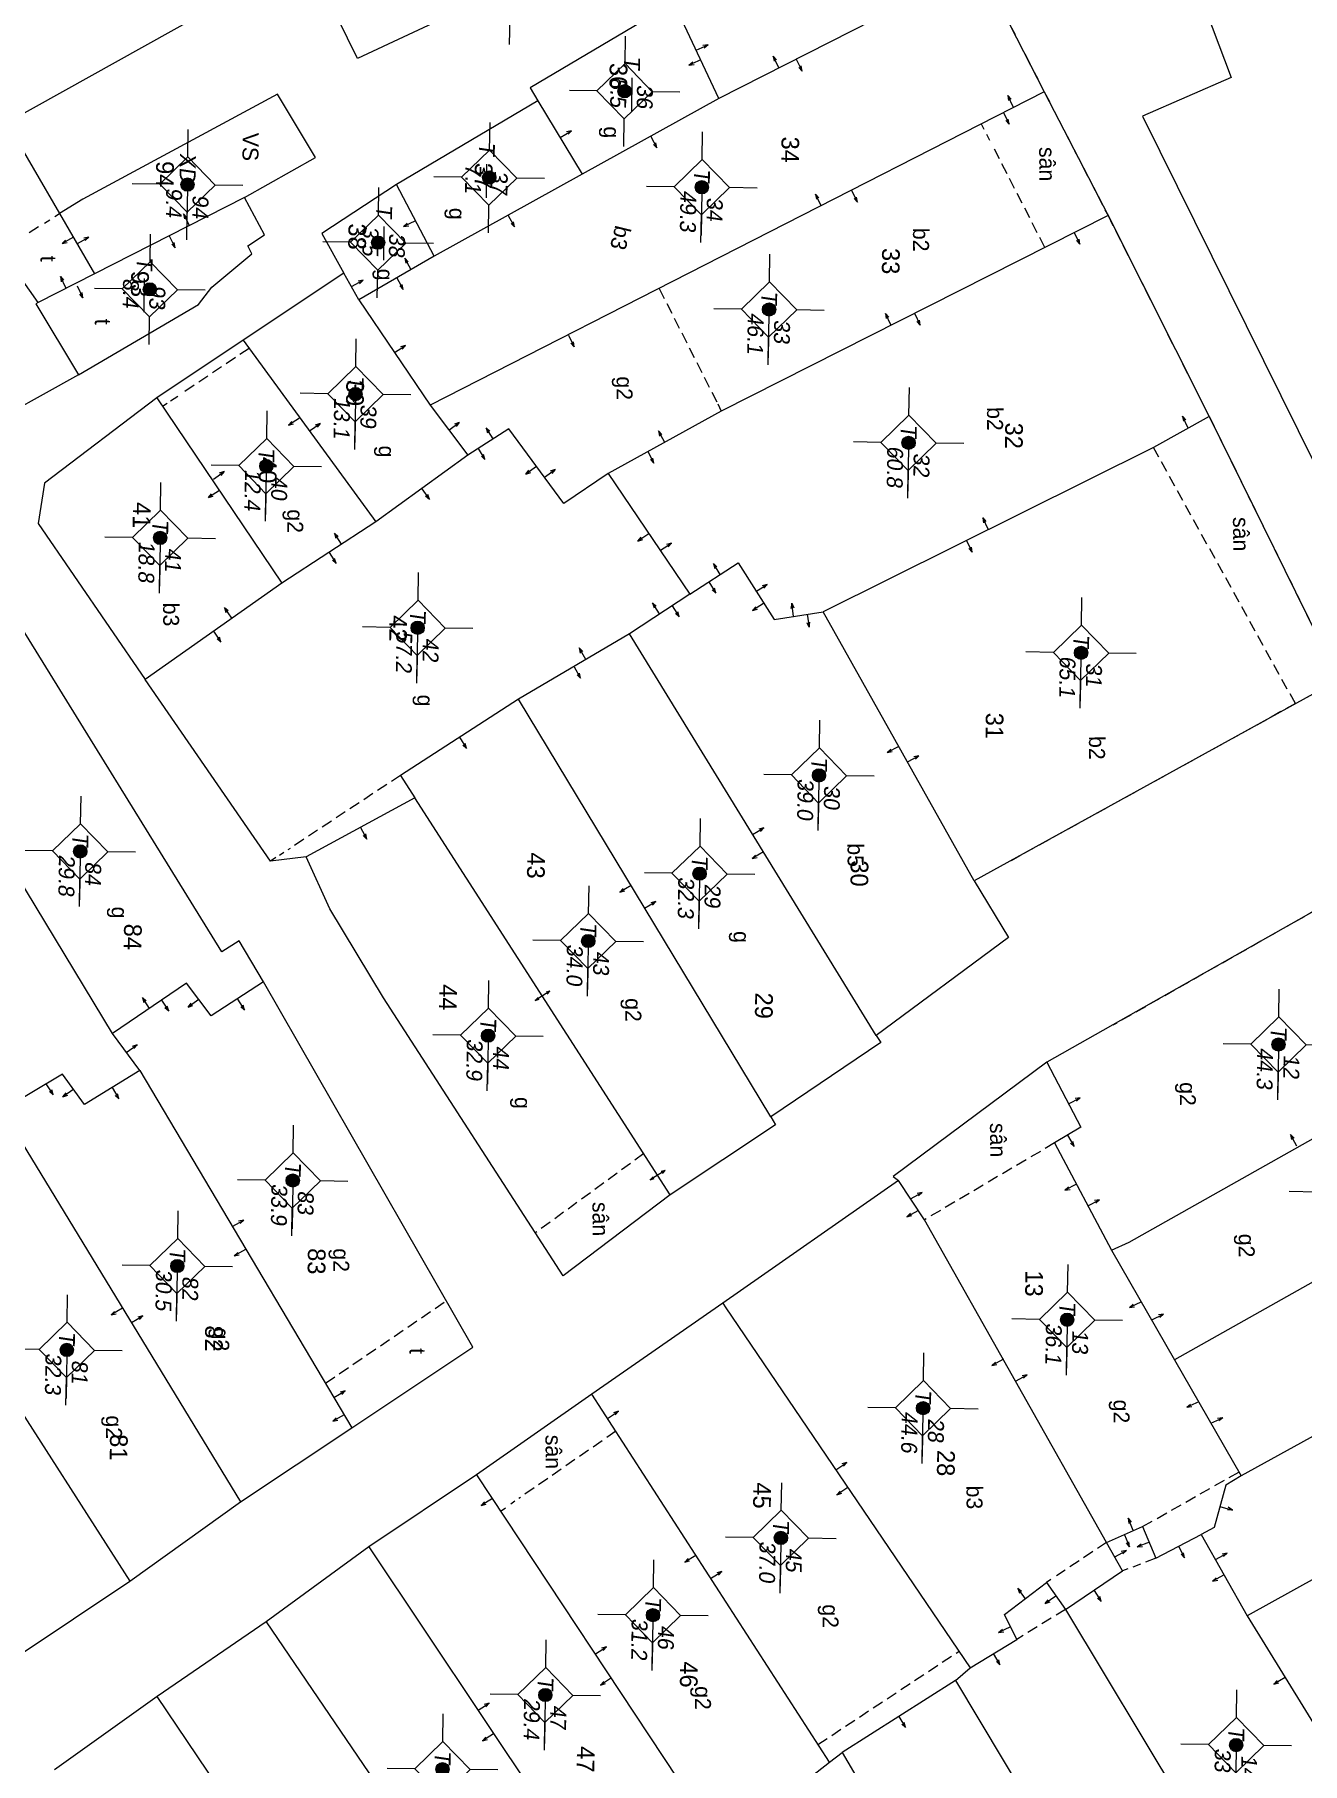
# Model space of a CAD drawing. Extents: x 601689 to 602595, y 1189742 to 1190763.
# Drawn here: x 601943.23 to 601971.92, y 1190635.7 to 1190674.8 of the extents above; entities that cross this region are included whole.
import ezdxf
from ezdxf.enums import TextEntityAlignment as Align

# ---------------------------------------------------------------- set-up
doc = ezdxf.new("R2010")
doc.units = 0
doc.header["$MEASUREMENT"] = 0
doc.linetypes.add('HIDDEN', pattern=[0.375, 0.25, -0.125])
for name, color, linetype in [('10', 250, 'Continuous'), ('11', 7, 'Continuous'), ('13', 7, 'Continuous'), ('14', 7, 'Continuous'), ('15', 7, 'Continuous'), ('16', 7, 'Continuous'), ('22', 7, 'Continuous'), ('53', 7, 'Continuous'), ('57', 7, 'Continuous')]:
    doc.layers.add(name, color=color, linetype=linetype)
doc.layers.get('0').off()
doc.styles.add('TXT', font='vnshx.shx')

# ---------------------------------------------------------------- blocks, each defined once
blk = doc.blocks.new('BDONG')
at = {"color": 7, "linetype": 'Continuous', "lineweight": 0}
for p, q in [((0, 0), (0, -1.508)), ((0, 0), (2.759, 0)), ((0.342, 0), (0.342, -1.508)), ((0.797, 0), (0.797, -1.508)), ((1.274, 0), (1.274, -1.508)), ((1.73, 0), (1.73, -1.508)), ((1.753, 0), (1.753, -1.508)), ((2.072, 0), (2.072, -1.508)), ((2.759, 0), (2.759, -1.508)), ((0, -0.308), (1.73, -0.308)), ((1.753, -0.308), (2.759, -0.308)), ((0, -0.458), (1.73, -0.458)), ((1.753, -0.458), (2.759, -0.458)), ((0, -0.608), (1.73, -0.608)), ((1.753, -0.608), (2.759, -0.608)), ((0, -0.758), (1.73, -0.758)), ((1.753, -0.758), (2.759, -0.758)), ((0, -0.908), (1.73, -0.908)), ((1.753, -0.908), (2.759, -0.908)), ((0, -1.058), (1.73, -1.058)), ((1.753, -1.058), (2.759, -1.058)), ((0, -1.208), (1.73, -1.208)), ((1.753, -1.208), (2.759, -1.208)), ((0, -1.358), (1.73, -1.358)), ((1.753, -1.358), (2.759, -1.358)), ((0, -1.508), (1.73, -1.508)), ((1.753, -1.508), (2.759, -1.508))]:
    blk.add_line(p, q, dxfattribs=at)
at = {"color": 7, "linetype": 'Continuous', "lineweight": 0, "style": 'TXT'}
blk.add_text('B%%182ng c%%184c th%%246a bi%%213n %%174%%233ng ', height=0.049998, rotation=360, dxfattribs=at).set_placement((0.008, 0.046))
for s, height, p in [('(D%%239ng cho ch%%216nh l%%253 bi%%213n %%174%%233ng)', 0.054, (1.743, 0.05)), ('s%%232 TT', 0.05, (0.21, -0.099)), ('s%%232 hi%%214u', 0.049998, (0.639, -0.104)), ('s%%232 hi%%214u th%%246a', 0.049998, (1.135, -0.103)), ('s%%232 hi%%214u th%%246a', 0.049998, (1.612, -0.107)), ('s%%232 TT', 0.05, (1.936, -0.114)), ('s%%232 hi%%214u th%%246a b%%225', 0.049998, (2.559, -0.108)), ('g%%232c c%%241a th%%246a', 0.049998, (1.137, -0.187)), ('Th%%246a b%%225', 0.049998, (1.956, -0.203)), ('(ch%%216 %%174%%184nh s%%232 m%%233t l%%199n)', 0.049998, (2.638, -0.204)), ('Th%%246a th%%170m', 0.049998, (0.227, -0.214)), ('Th%%246a th%%170m', 0.049998, (0.63, -0.213)), ('l%%169n c%%203n', 0.049998, (1.56, -0.224)), ('m%%237i th%%170m', 0.049998, (1.101, -0.282))]:
    blk.add_text(s, height=height, rotation=360, dxfattribs=at).set_placement(p, align=Align.CENTER)
blk = doc.blocks.new('BANG')
at = {"color": 7, "linetype": 'Continuous', "lineweight": 0, "xscale": 9.999585560760034, "yscale": 9.999585560760034, "rotation": 359.9999199552673}
blk.add_blockref('BDONG', (0, 0), dxfattribs=at)
blk = doc.blocks.new('NH3R')
at = {"layer": '16', "color": 7, "linetype": 'Continuous', "lineweight": 0}
for p, q in [((0, 0), (0.297, -0.005)), ((0.297, -0.005), (0.186, 0.031)), ((0.297, -0.005), (0.189, -0.033))]:
    blk.add_line(p, q, dxfattribs=at)
blk = doc.blocks.new('NH3')
at = {"layer": '16', "color": 7, "linetype": 'Continuous', "lineweight": 0}
for p, q in [((-0.199, -0.002), (-0.113, 0.021)), ((0.197, -0.012), (0.107, 0.015)), ((-0.199, -0.002), (0.197, -0.012)), ((-0.199, -0.002), (-0.116, -0.035)), ((0.197, -0.012), (0.104, -0.027))]:
    blk.add_line(p, q, dxfattribs=at)
blk = doc.blocks.new('*M2723272327232723')
at = {"layer": '13', "color": 3, "linetype": 'Continuous', "lineweight": 0}
blk.add_line((602190.646, 1189630.8), (602191.666, 1189630.8), dxfattribs=at)
at = {"layer": '13', "color": 3, "linetype": 'Continuous', "lineweight": 0, "style": 'TXT', "oblique": 7.6055}
for s, p in [('12', (602190.796, 1189631.1)), ('44.3', (602190.646, 1189630.5))]:
    blk.add_text(s, height=0.36, dxfattribs=at).set_placement(p, align=Align.MIDDLE_LEFT)
blk.add_text('T', height=0.36, dxfattribs=at).set_placement((602190.449, 1189630.8), align=Align.MIDDLE_RIGHT)
blk = doc.blocks.new('*M2724272427242724')
at = {"layer": '13', "color": 3, "linetype": 'Continuous', "lineweight": 0}
blk.add_line((602206.503, 1189630.073), (602207.523, 1189630.073), dxfattribs=at)
at = {"layer": '13', "color": 3, "linetype": 'Continuous', "lineweight": 0, "style": 'TXT', "oblique": 7.6055}
for s, p in [('14', (602206.653, 1189630.373)), ('33.1', (602206.503, 1189629.773))]:
    blk.add_text(s, height=0.36, dxfattribs=at).set_placement(p, align=Align.MIDDLE_LEFT)
blk.add_text('T', height=0.36, dxfattribs=at).set_placement((602206.306, 1189630.073), align=Align.MIDDLE_RIGHT)
blk = doc.blocks.new('*M2730273027302730')
at = {"layer": '13', "color": 3, "linetype": 'Continuous', "lineweight": 0}
blk.add_line((602181.851, 1189626.204), (602182.871, 1189626.204), dxfattribs=at)
at = {"layer": '13', "color": 3, "linetype": 'Continuous', "lineweight": 0, "style": 'TXT', "oblique": 7.6055}
for s, p in [('31', (602182.001, 1189626.504)), ('65.1', (602181.851, 1189625.904))]:
    blk.add_text(s, height=0.36, dxfattribs=at).set_placement(p, align=Align.MIDDLE_LEFT)
blk.add_text('T', height=0.36, dxfattribs=at).set_placement((602181.654, 1189626.204), align=Align.MIDDLE_RIGHT)
blk = doc.blocks.new('*M2731273127312731')
at = {"layer": '13', "color": 3, "linetype": 'Continuous', "lineweight": 0}
blk.add_line((602196.94, 1189626.111), (602197.96, 1189626.111), dxfattribs=at)
at = {"layer": '13', "color": 3, "linetype": 'Continuous', "lineweight": 0, "style": 'TXT', "oblique": 7.6055}
for s, p in [('13', (602197.09, 1189626.411)), ('36.1', (602196.94, 1189625.811))]:
    blk.add_text(s, height=0.36, dxfattribs=at).set_placement(p, align=Align.MIDDLE_LEFT)
blk.add_text('T', height=0.36, dxfattribs=at).set_placement((602196.743, 1189626.111), align=Align.MIDDLE_RIGHT)
blk = doc.blocks.new('*M2735273527352735')
at = {"layer": '13', "color": 3, "linetype": 'Continuous', "lineweight": 0}
blk.add_line((602198.988, 1189622.878), (602200.008, 1189622.878), dxfattribs=at)
at = {"layer": '13', "color": 3, "linetype": 'Continuous', "lineweight": 0, "style": 'TXT', "oblique": 7.6055}
blk.add_text('T', height=0.36, dxfattribs=at).set_placement((602198.791, 1189622.878), align=Align.MIDDLE_RIGHT)
for s, p in [('28', (602199.138, 1189623.178)), ('44.6', (602198.988, 1189622.578))]:
    blk.add_text(s, height=0.36, dxfattribs=at).set_placement(p, align=Align.MIDDLE_LEFT)
blk = doc.blocks.new('*M2737273727372737')
at = {"layer": '13', "color": 3, "linetype": 'Continuous', "lineweight": 0}
blk.add_line((602177.158, 1189622.234), (602178.178, 1189622.234), dxfattribs=at)
at = {"layer": '13', "color": 3, "linetype": 'Continuous', "lineweight": 0, "style": 'TXT', "oblique": 7.6055}
for s, p in [('32', (602177.308, 1189622.534)), ('60.8', (602177.158, 1189621.934))]:
    blk.add_text(s, height=0.36, dxfattribs=at).set_placement(p, align=Align.MIDDLE_LEFT)
blk.add_text('T', height=0.36, dxfattribs=at).set_placement((602176.961, 1189622.234), align=Align.MIDDLE_RIGHT)
blk = doc.blocks.new('*M2741274127412741')
at = {"layer": '13', "color": 3, "linetype": 'Continuous', "lineweight": 0}
blk.add_line((602184.709, 1189620.316), (602185.729, 1189620.316), dxfattribs=at)
at = {"layer": '13', "color": 3, "linetype": 'Continuous', "lineweight": 0, "style": 'TXT', "oblique": 7.6055}
for s, p in [('30', (602184.859, 1189620.616)), ('39.0', (602184.709, 1189620.016))]:
    blk.add_text(s, height=0.36, dxfattribs=at).set_placement(p, align=Align.MIDDLE_LEFT)
blk.add_text('T', height=0.36, dxfattribs=at).set_placement((602184.512, 1189620.316), align=Align.MIDDLE_RIGHT)
blk = doc.blocks.new('*M2743274327432743')
at = {"layer": '13', "color": 3, "linetype": 'Continuous', "lineweight": 0}
blk.add_line((602201.968, 1189619.705), (602202.988, 1189619.705), dxfattribs=at)
at = {"layer": '13', "color": 3, "linetype": 'Continuous', "lineweight": 0, "style": 'TXT', "oblique": 7.6055}
for s, p in [('45', (602202.118, 1189620.005)), ('37.0', (602201.968, 1189619.405))]:
    blk.add_text(s, height=0.36, dxfattribs=at).set_placement(p, align=Align.MIDDLE_LEFT)
blk.add_text('T', height=0.36, dxfattribs=at).set_placement((602201.771, 1189619.705), align=Align.MIDDLE_RIGHT)
blk = doc.blocks.new('*M2746274627462746')
at = {"layer": '13', "color": 3, "linetype": 'Continuous', "lineweight": 0}
blk.add_line((602174.19, 1189619.033), (602175.21, 1189619.033), dxfattribs=at)
at = {"layer": '13', "color": 3, "linetype": 'Continuous', "lineweight": 0, "style": 'TXT', "oblique": 7.6055}
blk.add_text('T', height=0.36, dxfattribs=at).set_placement((602173.993, 1189619.033), align=Align.MIDDLE_RIGHT)
for s, p in [('33', (602174.34, 1189619.333)), ('46.1', (602174.19, 1189618.733))]:
    blk.add_text(s, height=0.36, dxfattribs=at).set_placement(p, align=Align.MIDDLE_LEFT)
blk = doc.blocks.new('*M2749274927492749')
at = {"layer": '13', "color": 3, "linetype": 'Continuous', "lineweight": 0}
blk.add_line((602186.971, 1189617.648), (602187.991, 1189617.648), dxfattribs=at)
at = {"layer": '13', "color": 3, "linetype": 'Continuous', "lineweight": 0, "style": 'TXT', "oblique": 7.6055}
for s, p in [('29', (602187.121, 1189617.948)), ('32.3', (602186.971, 1189617.348))]:
    blk.add_text(s, height=0.36, dxfattribs=at).set_placement(p, align=Align.MIDDLE_LEFT)
blk.add_text('T', height=0.36, dxfattribs=at).set_placement((602186.774, 1189617.648), align=Align.MIDDLE_RIGHT)
blk = doc.blocks.new('*M2750275027502750')
at = {"layer": '13', "color": 3, "linetype": 'Continuous', "lineweight": 0}
blk.add_line((602171.445, 1189617.471), (602172.465, 1189617.471), dxfattribs=at)
at = {"layer": '13', "color": 3, "linetype": 'Continuous', "lineweight": 0, "style": 'TXT', "oblique": 7.6055}
blk.add_text('T', height=0.36, dxfattribs=at).set_placement((602171.248, 1189617.471), align=Align.MIDDLE_RIGHT)
for s, p in [('34', (602171.595, 1189617.771)), ('49.3', (602171.445, 1189617.171))]:
    blk.add_text(s, height=0.36, dxfattribs=at).set_placement(p, align=Align.MIDDLE_LEFT)
blk = doc.blocks.new('*M2752275227522752')
at = {"layer": '13', "color": 3, "linetype": 'Continuous', "lineweight": 0}
blk.add_line((602203.757, 1189616.837), (602204.777, 1189616.837), dxfattribs=at)
at = {"layer": '13', "color": 3, "linetype": 'Continuous', "lineweight": 0, "style": 'TXT', "oblique": 7.6055}
for s, p in [('46', (602203.907, 1189617.137)), ('31.2', (602203.757, 1189616.537))]:
    blk.add_text(s, height=0.36, dxfattribs=at).set_placement(p, align=Align.MIDDLE_LEFT)
blk.add_text('T', height=0.36, dxfattribs=at).set_placement((602203.56, 1189616.837), align=Align.MIDDLE_RIGHT)
blk = doc.blocks.new('*M2753275327532753')
at = {"layer": '13', "color": 3, "linetype": 'Continuous', "lineweight": 0}
blk.add_line((602169.301, 1189615.694), (602170.066, 1189615.694), dxfattribs=at)
at = {"layer": '13', "color": 3, "linetype": 'Continuous', "lineweight": 0, "style": 'TXT', "oblique": 7.6055}
for s, p in [('36', (602169.451, 1189615.994)), ('8.5', (602169.301, 1189615.394))]:
    blk.add_text(s, height=0.36, dxfattribs=at).set_placement(p, align=Align.MIDDLE_LEFT)
blk.add_text('T', height=0.36, dxfattribs=at).set_placement((602169.104, 1189615.694), align=Align.MIDDLE_RIGHT)
blk = doc.blocks.new('*M2755275527552755')
at = {"layer": '13', "color": 3, "linetype": 'Continuous', "lineweight": 0}
blk.add_line((602188.531, 1189615.15), (602189.551, 1189615.15), dxfattribs=at)
at = {"layer": '13', "color": 3, "linetype": 'Continuous', "lineweight": 0, "style": 'TXT', "oblique": 7.6055}
for s, p in [('43', (602188.681, 1189615.45)), ('34.0', (602188.531, 1189614.85))]:
    blk.add_text(s, height=0.36, dxfattribs=at).set_placement(p, align=Align.MIDDLE_LEFT)
blk.add_text('T', height=0.36, dxfattribs=at).set_placement((602188.334, 1189615.15), align=Align.MIDDLE_RIGHT)
blk = doc.blocks.new('*M2758275827582758')
at = {"layer": '13', "color": 3, "linetype": 'Continuous', "lineweight": 0}
blk.add_line((602205.598, 1189614.428), (602206.618, 1189614.428), dxfattribs=at)
at = {"layer": '13', "color": 3, "linetype": 'Continuous', "lineweight": 0, "style": 'TXT', "oblique": 7.6055}
for s, p in [('47', (602205.748, 1189614.728)), ('29.4', (602205.598, 1189614.128))]:
    blk.add_text(s, height=0.36, dxfattribs=at).set_placement(p, align=Align.MIDDLE_LEFT)
blk.add_text('T', height=0.36, dxfattribs=at).set_placement((602205.401, 1189614.428), align=Align.MIDDLE_RIGHT)
blk = doc.blocks.new('*M2764276427642764')
at = {"layer": '13', "color": 3, "linetype": 'Continuous', "lineweight": 0}
blk.add_line((602190.705, 1189612.916), (602191.725, 1189612.916), dxfattribs=at)
at = {"layer": '13', "color": 3, "linetype": 'Continuous', "lineweight": 0, "style": 'TXT', "oblique": 7.6055}
for s, p in [('44', (602190.855, 1189613.216)), ('32.9', (602190.705, 1189612.616))]:
    blk.add_text(s, height=0.36, dxfattribs=at).set_placement(p, align=Align.MIDDLE_LEFT)
blk.add_text('T', height=0.36, dxfattribs=at).set_placement((602190.508, 1189612.916), align=Align.MIDDLE_RIGHT)
blk = doc.blocks.new('*M2765276527652765')
at = {"layer": '13', "color": 3, "linetype": 'Continuous', "lineweight": 0}
blk.add_line((602171.298, 1189612.66), (602172.063, 1189612.66), dxfattribs=at)
at = {"layer": '13', "color": 3, "linetype": 'Continuous', "lineweight": 0, "style": 'TXT', "oblique": 7.6055}
for s, p in [('37', (602171.448, 1189612.96)), ('7.1', (602171.298, 1189612.36))]:
    blk.add_text(s, height=0.36, dxfattribs=at).set_placement(p, align=Align.MIDDLE_LEFT)
blk.add_text('T', height=0.36, dxfattribs=at).set_placement((602171.101, 1189612.66), align=Align.MIDDLE_RIGHT)
blk = doc.blocks.new('*M2768276827682768')
at = {"layer": '13', "color": 3, "linetype": 'Continuous', "lineweight": 0}
blk.add_line((602207.31, 1189612.125), (602208.33, 1189612.125), dxfattribs=at)
at = {"layer": '13', "color": 3, "linetype": 'Continuous', "lineweight": 0, "style": 'TXT', "oblique": 7.6055}
for s, p in [('50', (602207.46, 1189612.425)), ('28.6', (602207.31, 1189611.825))]:
    blk.add_text(s, height=0.36, dxfattribs=at).set_placement(p, align=Align.MIDDLE_LEFT)
blk.add_text('T', height=0.36, dxfattribs=at).set_placement((602207.113, 1189612.125), align=Align.MIDDLE_RIGHT)
blk = doc.blocks.new('*M2770277027702770')
at = {"layer": '13', "color": 3, "linetype": 'Continuous', "lineweight": 0}
blk.add_line((602181.503, 1189611.189), (602182.523, 1189611.189), dxfattribs=at)
at = {"layer": '13', "color": 3, "linetype": 'Continuous', "lineweight": 0, "style": 'TXT', "oblique": 7.6055}
blk.add_text('T', height=0.36, dxfattribs=at).set_placement((602181.306, 1189611.189), align=Align.MIDDLE_RIGHT)
for s, p in [('42', (602181.653, 1189611.489)), ('57.2', (602181.503, 1189610.889))]:
    blk.add_text(s, height=0.36, dxfattribs=at).set_placement(p, align=Align.MIDDLE_LEFT)
blk = doc.blocks.new('*M2774277427742774')
at = {"layer": '13', "color": 3, "linetype": 'Continuous', "lineweight": 0}
blk.add_line((602172.806, 1189610.167), (602173.571, 1189610.167), dxfattribs=at)
at = {"layer": '13', "color": 3, "linetype": 'Continuous', "lineweight": 0, "style": 'TXT', "oblique": 7.6055}
for s, p in [('38', (602172.956, 1189610.467)), ('3.5', (602172.806, 1189609.867))]:
    blk.add_text(s, height=0.36, dxfattribs=at).set_placement(p, align=Align.MIDDLE_LEFT)
blk.add_text('T', height=0.36, dxfattribs=at).set_placement((602172.609, 1189610.167), align=Align.MIDDLE_RIGHT)
blk = doc.blocks.new('*M2777277727772777')
at = {"layer": '13', "color": 3, "linetype": 'Continuous', "lineweight": 0}
blk.add_line((602176.238, 1189609.705), (602177.258, 1189609.705), dxfattribs=at)
at = {"layer": '13', "color": 3, "linetype": 'Continuous', "lineweight": 0, "style": 'TXT', "oblique": 7.6055}
for s, p in [('39', (602176.388, 1189610.005)), ('13.1', (602176.238, 1189609.405))]:
    blk.add_text(s, height=0.36, dxfattribs=at).set_placement(p, align=Align.MIDDLE_LEFT)
blk.add_text('T', height=0.36, dxfattribs=at).set_placement((602176.041, 1189609.705), align=Align.MIDDLE_RIGHT)
blk = doc.blocks.new('*M2780278027802780')
at = {"layer": '13', "color": 3, "linetype": 'Continuous', "lineweight": 0}
blk.add_line((602194.045, 1189608.544), (602195.065, 1189608.544), dxfattribs=at)
at = {"layer": '13', "color": 3, "linetype": 'Continuous', "lineweight": 0, "style": 'TXT', "oblique": 7.6055}
for s, p in [('83', (602194.195, 1189608.844)), ('33.9', (602194.045, 1189608.244))]:
    blk.add_text(s, height=0.36, dxfattribs=at).set_placement(p, align=Align.MIDDLE_LEFT)
blk.add_text('T', height=0.36, dxfattribs=at).set_placement((602193.848, 1189608.544), align=Align.MIDDLE_RIGHT)
blk = doc.blocks.new('*M2783278327832783')
at = {"layer": '13', "color": 3, "linetype": 'Continuous', "lineweight": 0}
blk.add_line((602177.895, 1189607.711), (602178.915, 1189607.711), dxfattribs=at)
at = {"layer": '13', "color": 3, "linetype": 'Continuous', "lineweight": 0, "style": 'TXT', "oblique": 7.6055}
for s, p in [('40', (602178.045, 1189608.011)), ('12.4', (602177.895, 1189607.411))]:
    blk.add_text(s, height=0.36, dxfattribs=at).set_placement(p, align=Align.MIDDLE_LEFT)
blk.add_text('T', height=0.36, dxfattribs=at).set_placement((602177.698, 1189607.711), align=Align.MIDDLE_RIGHT)
blk = doc.blocks.new('*M2787278727872787')
at = {"layer": '13', "color": 3, "linetype": 'Continuous', "lineweight": 0}
blk.add_line((602196.017, 1189605.961), (602197.037, 1189605.961), dxfattribs=at)
at = {"layer": '13', "color": 3, "linetype": 'Continuous', "lineweight": 0, "style": 'TXT', "oblique": 7.6055}
for s, p in [('82', (602196.167, 1189606.261)), ('30.5', (602196.017, 1189605.661))]:
    blk.add_text(s, height=0.36, dxfattribs=at).set_placement(p, align=Align.MIDDLE_LEFT)
blk.add_text('T', height=0.36, dxfattribs=at).set_placement((602195.82, 1189605.961), align=Align.MIDDLE_RIGHT)
blk = doc.blocks.new('*M2788278827882788')
at = {"layer": '13', "color": 3, "linetype": 'Continuous', "lineweight": 0}
blk.add_line((602171.555, 1189605.836), (602172.32, 1189605.836), dxfattribs=at)
at = {"layer": '13', "color": 3, "linetype": 'Continuous', "lineweight": 0, "style": 'TXT', "oblique": 7.6055}
for s, p in [('94', (602171.705, 1189606.136)), ('9.4', (602171.555, 1189605.536))]:
    blk.add_text(s, height=0.36, dxfattribs=at).set_placement(p, align=Align.MIDDLE_LEFT)
blk.add_text('XD', height=0.36, dxfattribs=at).set_placement((602171.436, 1189605.836), align=Align.MIDDLE_RIGHT)
blk = doc.blocks.new('*M2789278927892789')
at = {"layer": '13', "color": 3, "linetype": 'Continuous', "lineweight": 0}
blk.add_line((602179.554, 1189605.333), (602180.574, 1189605.333), dxfattribs=at)
at = {"layer": '13', "color": 3, "linetype": 'Continuous', "lineweight": 0, "style": 'TXT', "oblique": 7.6055}
blk.add_text('T', height=0.36, dxfattribs=at).set_placement((602179.357, 1189605.333), align=Align.MIDDLE_RIGHT)
for s, p in [('41', (602179.704, 1189605.633)), ('18.8', (602179.554, 1189605.033))]:
    blk.add_text(s, height=0.36, dxfattribs=at).set_placement(p, align=Align.MIDDLE_LEFT)
blk = doc.blocks.new('*M2793279327932793')
at = {"layer": '13', "color": 3, "linetype": 'Continuous', "lineweight": 0}
blk.add_line((602173.936, 1189605.018), (602174.701, 1189605.018), dxfattribs=at)
at = {"layer": '13', "color": 3, "linetype": 'Continuous', "lineweight": 0, "style": 'TXT', "oblique": 7.6055}
for s, p in [('93', (602174.086, 1189605.318)), ('8.4', (602173.936, 1189604.718))]:
    blk.add_text(s, height=0.36, dxfattribs=at).set_placement(p, align=Align.MIDDLE_LEFT)
blk.add_text('T', height=0.36, dxfattribs=at).set_placement((602173.739, 1189605.018), align=Align.MIDDLE_RIGHT)
blk = doc.blocks.new('*M2796279627962796')
at = {"layer": '13', "color": 3, "linetype": 'Continuous', "lineweight": 0}
blk.add_line((602186.671, 1189603.628), (602187.691, 1189603.628), dxfattribs=at)
at = {"layer": '13', "color": 3, "linetype": 'Continuous', "lineweight": 0, "style": 'TXT', "oblique": 7.6055}
for s, p in [('84', (602186.821, 1189603.928)), ('29.8', (602186.671, 1189603.328))]:
    blk.add_text(s, height=0.36, dxfattribs=at).set_placement(p, align=Align.MIDDLE_LEFT)
blk.add_text('T', height=0.36, dxfattribs=at).set_placement((602186.474, 1189603.628), align=Align.MIDDLE_RIGHT)
blk = doc.blocks.new('*M2798279827982798')
at = {"layer": '13', "color": 3, "linetype": 'Continuous', "lineweight": 0}
blk.add_line((602197.951, 1189603.488), (602198.971, 1189603.488), dxfattribs=at)
at = {"layer": '13', "color": 3, "linetype": 'Continuous', "lineweight": 0, "style": 'TXT', "oblique": 7.6055}
for s, p in [('81', (602198.101, 1189603.788)), ('32.3', (602197.951, 1189603.188))]:
    blk.add_text(s, height=0.36, dxfattribs=at).set_placement(p, align=Align.MIDDLE_LEFT)
blk.add_text('T', height=0.36, dxfattribs=at).set_placement((602197.754, 1189603.488), align=Align.MIDDLE_RIGHT)
blk = doc.blocks.new('CENTRD')
at = {"layer": '11', "linetype": 'Continuous', "lineweight": 0}
h = blk.add_hatch(color=2, dxfattribs=at)
edge = h.paths.add_edge_path()
edge.add_arc((0, 0), 0.15, 0, 360)
at = {"layer": '11', "color": 2, "linetype": 'Continuous', "lineweight": 0}
for p, q in [((0, 1.25), (0, 0.625)), ((0, 0.625), (-0.625, 0)), ((0.625, 0), (0, 0.625)), ((-0.625, 0), (-1.25, 0)), ((-0.625, 0), (0, -0.625)), ((0, -0.625), (0.625, 0)), ((1.25, 0), (0.625, 0)), ((0, -0.625), (0, -1.25))]:
    blk.add_line(p, q, dxfattribs=at)
blk.add_circle((0, 0), 0.15, dxfattribs=at)

msp = doc.modelspace()

# ---------------------------------------------------------------- linework, layer by layer
at = {"layer": '10', "color": 7, "linetype": 'Continuous', "lineweight": 0}
for p, q in [((601964.617, 1190676.357), (601958.715, 1190673.357)), ((601964.617, 1190676.357), (601966.078, 1190673.506)), ((601958.715, 1190673.357), (601957.695, 1190675.521)), ((601946.98, 1190675.237), (601942.607, 1190672.808)), ((601966.078, 1190673.506), (601952.179, 1190666.416)), ((601966.078, 1190673.506), (601967.519, 1190670.706)), ((601954.615, 1190673.303), (601951.418, 1190671.407)), ((601954.615, 1190673.303), (601955.622, 1190671.64)), ((601958.715, 1190673.357), (601955.622, 1190671.64)), ((601942.607, 1190672.808), (601943.798, 1190670.751)), ((601955.622, 1190671.64), (601952.276, 1190669.785)), ((601947.984, 1190671.114), (601944.59, 1190669.391)), ((601952.276, 1190669.785), (601951.418, 1190671.407)), ((601943.798, 1190670.751), (601944.59, 1190669.391)), ((601967.519, 1190670.706), (601969.807, 1190666.164)), ((601952.276, 1190669.785), (601950.572, 1190668.799)), ((601944.59, 1190669.391), (601943.311, 1190668.738)), ((601950.23, 1190669.403), (601947.949, 1190667.885)), ((601950.572, 1190668.799), (601950.23, 1190669.403)), ((601950.572, 1190668.799), (601952.179, 1190666.416)), ((601947.949, 1190667.885), (601946.001, 1190666.581)), ((601947.949, 1190667.885), (601950.953, 1190663.783)), ((601946.001, 1190666.581), (601948.825, 1190662.392)), ((601952.179, 1190666.416), (601953.034, 1190665.285)), ((601953.034, 1190665.285), (601950.953, 1190663.783)), ((601956.208, 1190664.87), (601958.061, 1190662.145)), ((601950.953, 1190663.783), (601948.825, 1190662.392)), ((601948.825, 1190662.392), (601945.735, 1190660.214)), ((601958.061, 1190662.145), (601956.689, 1190661.244)), ((601964.492, 1190655.657), (601961.076, 1190661.744)), ((601956.689, 1190661.244), (601954.178, 1190659.768)), ((601962.274, 1190652.157), (601956.689, 1190661.244)), ((601944.994, 1190652.204), (601940.134, 1190660.241)), ((601959.889, 1190650.319), (601954.178, 1190659.768)), ((601951.837, 1190657.54), (601949.38, 1190656.204)), ((601957.615, 1190648.56), (601951.837, 1190657.54)), ((601945.613, 1190651.366), (601944.994, 1190652.204)), ((601945.613, 1190651.366), (601950.412, 1190643.289)), ((601978.145, 1190649.959), (601969.025, 1190644.824)), ((601942.95, 1190649.722), (601947.89, 1190641.614)), ((601962.78, 1190648.88), (601958.801, 1190646.105)), ((601940.029, 1190648.172), (601945.384, 1190639.818)), ((601967.598, 1190647.304), (601969.025, 1190644.824)), ((601979.698, 1190647.247), (601970.529, 1190642.203)), ((601958.801, 1190646.105), (601955.843, 1190644.045)), ((601969.025, 1190644.824), (601970.529, 1190642.203)), ((601981.095, 1190644.819), (601970.665, 1190639.031)), ((601955.843, 1190644.045), (601953.228, 1190642.22)), ((601961.22, 1190635.721), (601955.843, 1190644.045)), ((601947.89, 1190641.614), (601950.412, 1190643.289)), ((601953.228, 1190642.22), (601950.795, 1190640.593)), ((601953.228, 1190642.22), (601958.783, 1190633.844)), ((601945.384, 1190639.818), (601947.89, 1190641.614)), ((601950.795, 1190640.593), (601948.472, 1190638.896)), ((601950.795, 1190640.593), (601956.45, 1190632.135)), ((601969.63, 1190640.876), (601970.665, 1190639.031)), ((601942.841, 1190638.113), (601945.384, 1190639.818)), ((601966.556, 1190639.177), (601971.436, 1190631.07)), ((601970.665, 1190639.031), (601972.386, 1190636.247)), ((601948.472, 1190638.896), (601946.009, 1190637.21)), ((601964.065, 1190637.571), (601964.399, 1190637.857)), ((601964.065, 1190637.571), (601961.502, 1190635.946)), ((601964.065, 1190637.571), (601968.758, 1190629.766)), ((601946.009, 1190637.21), (601943.686, 1190635.551)), ((601951.33, 1190629.295), (601946.009, 1190637.21)), ((601961.22, 1190635.721), (601961.502, 1190635.946)), ((601961.502, 1190635.946), (601966.105, 1190628.113)), ((601959.541, 1190634.414), (601961.22, 1190635.721))]:
    msp.add_line(p, q, dxfattribs=at)
for points in [[(601943.311, 1190668.738), (601942.477, 1190669.929), (601939.746, 1190668.387), (601938.203, 1190670.368), (601933.246, 1190679.336)], [(601952.721, 1190675.279), (601950.537, 1190674.259), (601949.408, 1190676.564), (601946.98, 1190675.237)], [(601957.695, 1190675.521), (601954.448, 1190673.596), (601954.615, 1190673.303)], [(601947.984, 1190671.114), (601949.586, 1190672.022), (601948.726, 1190673.454), (601944.323, 1190671.075), (601943.798, 1190670.751)], [(601944.229, 1190667.106), (601946.941, 1190668.698), (601947.246, 1190669.084), (601948.147, 1190669.842), (601948.059, 1190670.023), (601948.432, 1190670.268), (601947.984, 1190671.114)], [(601951.418, 1190671.407), (601949.732, 1190670.3), (601950.23, 1190669.403)], [(601967.519, 1190670.706), (601958.768, 1190666.285), (601956.208, 1190664.87)], [(601943.311, 1190668.738), (601943.261, 1190668.709), (601944.229, 1190667.106)], [(601944.229, 1190667.106), (601941.89, 1190665.807), (601942.214, 1190665.263), (601941.618, 1190664.861)], [(601946.001, 1190666.581), (601943.455, 1190664.656), (601943.313, 1190663.738), (601945.735, 1190660.214)], [(601969.807, 1190666.164), (601968.547, 1190665.461), (601961.076, 1190661.744)], [(601969.807, 1190666.164), (601972.745, 1190660.204), (601964.492, 1190655.657)], [(601956.208, 1190664.87), (601955.209, 1190664.195), (601953.963, 1190665.882), (601953.034, 1190665.285)], [(601958.061, 1190662.145), (601959.151, 1190662.85), (601959.964, 1190661.57), (601961.076, 1190661.744)], [(601948.411, 1190653.377), (601947.863, 1190654.304), (601947.469, 1190654.05), (601942.636, 1190661.877), (601940.134, 1190660.241)], [(601949.38, 1190656.204), (601948.568, 1190656.105), (601945.735, 1190660.214)], [(601954.178, 1190659.768), (601951.515, 1190658.045), (601951.837, 1190657.54)], [(601957.615, 1190648.56), (601955.19, 1190646.724), (601951.126, 1190653.01), (601949.914, 1190655.027), (601949.38, 1190656.204)], [(601976.618, 1190652.341), (601974.239, 1190656.143), (601966.136, 1190651.554)], [(601964.492, 1190655.657), (601965.265, 1190654.376), (601962.274, 1190652.157)], [(601948.411, 1190653.377), (601947.23, 1190652.603), (601946.67, 1190653.341), (601944.994, 1190652.204)], [(601950.412, 1190643.289), (601953.147, 1190645.112), (601948.411, 1190653.377)], [(601967.598, 1190647.304), (601968.001, 1190647.488), (601976.618, 1190652.341)], [(601962.274, 1190652.157), (601962.382, 1190652.005), (601959.889, 1190650.319)], [(601966.136, 1190651.554), (601962.661, 1190648.971), (601962.78, 1190648.88)], [(601966.136, 1190651.554), (601966.907, 1190650.084), (601966.312, 1190649.731), (601967.598, 1190647.304)], [(601945.613, 1190651.366), (601944.362, 1190650.603), (601943.862, 1190651.289), (601942.511, 1190650.478)], [(601959.889, 1190650.319), (601959.997, 1190650.138), (601957.615, 1190648.56)], [(601967.487, 1190640.695), (601963.368, 1190647.992), (601962.78, 1190648.88)], [(601958.801, 1190646.105), (601958.87, 1190646.004), (601964.399, 1190637.857)], [(601970.529, 1190642.203), (601970.186, 1190641.988), (601969.923, 1190641.032), (601969.63, 1190640.876)], [(601967.487, 1190640.695), (601968.303, 1190641.053), (601968.602, 1190640.34), (601969.63, 1190640.876)], [(601966.556, 1190639.177), (601967.849, 1190640.05), (601967.487, 1190640.695)], [(601964.399, 1190637.857), (601965.457, 1190638.502), (601965.176, 1190639.066), (601966.125, 1190639.784), (601966.556, 1190639.177)], [(601948.472, 1190638.896), (601953.903, 1190630.91), (601954.176, 1190631.117), (601954.47, 1190630.713)]]:
    msp.add_lwpolyline(points, dxfattribs=at)
at = {"layer": '14', "color": 6, "linetype": 'HIDDEN', "lineweight": 0}
for p, q in [((601964.715, 1190672.655), (601964.657, 1190672.776)), ((601964.843, 1190672.403), (601964.775, 1190672.544)), ((601966.09, 1190669.985), (601964.911, 1190672.282)), ((601943.687, 1190670.683), (601943.798, 1190670.751)), ((601942.477, 1190669.929), (601943.324, 1190670.458)), ((601943.455, 1190670.536), (601943.576, 1190670.614)), ((601957.366, 1190669.055), (601958.69, 1190666.447)), ((601948.087, 1190667.703), (601946.552, 1190666.674)), ((601946.23, 1190666.457), (601946.129, 1190666.389)), ((601946.472, 1190666.615), (601946.31, 1190666.506)), ((601958.69, 1190666.447), (601958.768, 1190666.285)), ((601971.758, 1190659.667), (601968.547, 1190665.461)), ((601951.515, 1190658.045), (601948.962, 1190656.36)), ((601948.871, 1190656.301), (601948.77, 1190656.233)), ((601948.689, 1190656.184), (601948.568, 1190656.105)), ((601966.312, 1190649.731), (601963.368, 1190647.992)), ((601957.018, 1190649.489), (601954.573, 1190647.702)), ((601949.816, 1190644.297), (601952.552, 1190646.161)), ((601956.382, 1190643.208), (601954.19, 1190641.687)), ((601968.303, 1190641.053), (601970.49, 1190642.294)), ((601953.887, 1190641.472), (601953.786, 1190641.403)), ((601954.1, 1190641.629), (601954.009, 1190641.56)), ((601967.487, 1190640.695), (601966.357, 1190639.94)), ((601968.602, 1190640.34), (601968.08, 1190640.136)), ((601966.226, 1190639.852), (601966.125, 1190639.784)), ((601967.97, 1190640.098), (601967.849, 1190640.05)), ((601966.556, 1190639.177), (601965.457, 1190638.502)), ((601960.954, 1190636.124), (601964.143, 1190638.23))]:
    msp.add_line(p, q, dxfattribs=at)
at = {"layer": '22', "color": 7, "linetype": 'HIDDEN', "lineweight": 0}
for p, q in [((601969.807, 1190666.164), (601972.745, 1190660.204)), ((601972.745, 1190660.204), (601971.758, 1190659.667)), ((601971.758, 1190659.667), (601965.329, 1190656.115)), ((601974.239, 1190656.143), (601967.628, 1190652.393))]:
    msp.add_line(p, q, dxfattribs=at)
msp.add_lwpolyline([(601957.838, 1190675.789), (601963.371, 1190678.823), (601964.617, 1190676.357), (601966.078, 1190673.506), (601967.519, 1190670.706), (601969.807, 1190666.164)], dxfattribs=at)
at = {"layer": '57', "color": 172, "linetype": 'Continuous', "lineweight": 0}
msp.add_lwpolyline([(601962.263, 1190692.889), (601966.461, 1190684.022), (601970.302, 1190673.828), (601968.3, 1190672.956), (601975.345, 1190658.738), (601978.292, 1190653.408)], dxfattribs=at)
msp.add_lwpolyline([(601962.263, 1190692.889), (601966.461, 1190684.022), (601970.302, 1190673.828), (601968.3, 1190672.956), (601975.345, 1190658.738), (601978.292, 1190653.408)], dxfattribs=at)

# ---------------------------------------------------------------- block references
at = {"color": 7, "linetype": 'Continuous', "lineweight": 0, "rotation": 269.2144660607985}
for p in [(601953.484, 1190647.757), (601969.522, 1190646.877)]:
    msp.add_blockref('BANG', p, dxfattribs=at)
at = {"layer": '11', "color": 2, "linetype": 'Continuous', "lineweight": 0, "rotation": 269.1680420500809}
for p in [(601953.998, 1190675.826), (601956.582, 1190673.518), (601946.692, 1190671.407), (601953.519, 1190671.565), (601958.328, 1190671.348), (601951.005, 1190670.094), (601945.84, 1190669.038), (601959.85, 1190668.581), (601950.493, 1190666.669), (601963.007, 1190665.567), (601948.475, 1190665.041), (601946.073, 1190663.416), (601951.9, 1190661.383), (601966.909, 1190660.817), (601960.98, 1190658.044), (601944.265, 1190656.325), (601958.279, 1190655.821), (601955.759, 1190654.298), (601953.493, 1190652.156), (601971.376, 1190651.956), (601949.073, 1190648.88), (601972.871, 1190648.611), (601946.462, 1190646.946), (601966.596, 1190645.731), (601943.961, 1190645.048), (601963.334, 1190643.73), (601960.118, 1190640.796), (601957.224, 1190639.049), (601954.789, 1190637.243), (601970.419, 1190636.111), (601952.461, 1190635.565)]:
    msp.add_blockref('CENTRD', p, dxfattribs=at)
at = {"layer": '13', "color": 3, "linetype": 'Continuous', "lineweight": 0, "rotation": 269.1680420500809}
for name, p in [('*M2753275327532753', (-578790.105, 1810052.739)), ('*M2765276527652765', (-578790.327, 1810052.742)), ('*M2788278827882788', (-578790.27, 1810052.359)), ('*M2750275027502750', (-578790.27, 1810052.359)), ('*M2774277427742774', (-578790.136, 1810052.803)), ('*M2793279327932793', (-578790.393, 1810052.68)), ('*M2746274627462746', (-578790.27, 1810052.359)), ('*M2777277727772777', (-578790.27, 1810052.359)), ('*M2737273727372737', (-578790.27, 1810052.359)), ('*M2783278327832783', (-578790.27, 1810052.359)), ('*M2789278927892789', (-578790.27, 1810052.359)), ('*M2770277027702770', (-578790.27, 1810052.359)), ('*M2730273027302730', (-578790.27, 1810052.359)), ('*M2741274127412741', (-578790.27, 1810052.359)), ('*M2796279627962796', (-578790.27, 1810052.359)), ('*M2749274927492749', (-578790.27, 1810052.359)), ('*M2755275527552755', (-578790.27, 1810052.359)), ('*M2764276427642764', (-578790.27, 1810052.359)), ('*M2723272327232723', (-578790.27, 1810052.359)), ('*M2780278027802780', (-578790.27, 1810052.359)), ('*M2787278727872787', (-578790.27, 1810052.359)), ('*M2731273127312731', (-578790.27, 1810052.359)), ('*M2798279827982798', (-578790.27, 1810052.359)), ('*M2735273527352735', (-578790.27, 1810052.359)), ('*M2743274327432743', (-578790.27, 1810052.359)), ('*M2752275227522752', (-578790.27, 1810052.359)), ('*M2758275827582758', (-578790.27, 1810052.359)), ('*M2724272427242724', (-578790.27, 1810052.359)), ('*M2768276827682768', (-578790.27, 1810052.359))]:
    msp.add_blockref(name, p, dxfattribs=at)
at = {"layer": '16', "color": 7, "linetype": 'Continuous', "lineweight": 0}
for name, p, rotation in [('NH3R', (601958.2, 1190674.445), 25.24841495439146), ('NH3R', (601958.307, 1190674.233), 205.2484149543914), ('NH3R', (601961.032, 1190670.925), 117.0559782204687), ('NH3R', (601961.717, 1190671.276), 297.0559782204687), ('NH3R', (601946.735, 1190670.482), 116.9250542112953), ('NH3R', (601953.949, 1190670.712), 298.9904604434578), ('NH3R', (601951.847, 1190670.591), 207.8738107257927), ('NH3R', (601966.754, 1190670.327), 296.799386593422), ('NH3R', (601944.112, 1190670.217), 210.1803921620544), ('NH3R', (601944.2, 1190670.076), 30.18039216205437), ('NH3R', (601946.281, 1190670.247), 296.9250542112953), ('NH3R', (601950.406, 1190669.101), 29.46886200825396), ('NH3R', (601962.615, 1190668.223), 116.7993865934219), ('NH3R', (601963.139, 1190668.496), 296.799386593422), ('NH3R', (601951.376, 1190667.607), 34.01070996459304), ('NH3R', (601949.226, 1190666.127), 213.973704886759), ('NH3R', (601969.334, 1190665.901), 116.4533201325956), ('NH3R', (601947.413, 1190664.491), 213.973704886759), ('NH3R', (601964.812, 1190663.602), 116.4533201325956), ('NH3R', (601957.13, 1190663.508), 214.203077779242), ('NH3R', (601957.395, 1190663.135), 34.20307777924214), ('NH3R', (601964.318, 1190663.359), 296.4533201325956), ('NH3R', (601958.747, 1190662.586), 122.8970327300813), ('NH3R', (601958.485, 1190662.419), 302.8970327300813), ('NH3R', (601955.701, 1190660.667), 120.4503118576891), ('NH3R', (601955.439, 1190660.501), 300.4503118576891), ('NH3R', (601952.846, 1190658.907), 302.8970327300813), ('NH3R', (601962.784, 1190658.7), 209.301835849081), ('NH3R', (601962.979, 1190658.347), 29.30183584908088), ('NH3', (601954.727, 1190653.051), 212.7527359689101), ('NH3R', (601947.825, 1190652.985), 303.2335053756521), ('NH3R', (601944.117, 1190650.946), 216.0843637066426), ('NH3R', (601944.987, 1190650.984), 301.3837532274437), ('NH3R', (601966.623, 1190650.618), 27.92157174467452), ('NH3R', (601971.791, 1190649.657), 119.1280288820981), ('NH3', (601957.331, 1190648.994), 212.7527359689101), ('NH3R', (601966.809, 1190648.795), 207.9215717446745), ('NH3R', (601967.062, 1190648.311), 27.92157174467452), ('NH3R', (601968.273, 1190646.134), 205.499108552407), ('NH3R', (601968.507, 1190645.731), 25.49910855240708), ('NH3R', (601956.196, 1190643.5), 33.46320562616712), ('NH3R', (601961.36, 1190642.339), 34.16266328786433), ('NH3R', (601961.634, 1190641.935), 214.1626632878643), ('NH3R', (601953.59, 1190641.686), 213.4632056261672), ('NH3R', (601970.049, 1190641.51), 344.6213623784033), ('NH3R', (601968.091, 1190640.966), 113.7684844300248), ('NH3R', (601967.89, 1190640.869), 293.7684844300247), ('NH3R', (601966.341, 1190639.481), 215.4731578842149), ('NH3R', (601967.203, 1190639.609), 304.0292887189238), ('NH3R', (601965.312, 1190638.784), 206.590907939422), ('NH3R', (601955.923, 1190638.174), 33.46320562616712), ('NH3R', (601956.285, 1190637.628), 213.4632056261672), ('NH3R', (601953.265, 1190636.9), 33.76277704125882), ('NH3R', (601962.784, 1190636.759), 302.3862165837962), ('NH3R', (601953.617, 1190636.365), 213.7627770412589)]:
    msp.add_blockref(name, p, dxfattribs=dict(at, rotation=rotation))
for p, xscale, yscale, rotation in [((601960.075, 1190674.048), 1.000001729187582, 1.000001729187582, 116.9367473752813), ((601960.467, 1190674.243), 1.000001729187582, 1.000001729187582, 296.9367473752813), ((601965.383, 1190673.155), 1.000001729187582, 1.000001729187582, 116.9367473752813), ((601965.151, 1190673.038), 1.000001729187582, 1.000001729187582, 296.9367473752813), ((601955.123, 1190672.476), 1.000001716697552, 1.000001716697552, 31.18714163785183), ((601957.173, 1190672.498), 0.999997361755042, 0.999997361755042, 299.0385119125721), ((601951.752, 1190669.483), 1.000001125253255, 1.000001125253255, 120.0726810701702), ((601943.946, 1190669.059), 0.9999982349113086, 0.9999982349113086, 117.0261426694092), ((601944.197, 1190669.116), 0.9999982349113086, 0.9999982349113086, 297.0261426694092), ((601951.429, 1190669.296), 1.000001125253255, 1.000001125253255, 300.0726810701702), ((601955.312, 1190668.004), 0.9999989858983804, 0.9999989858983804, 297.1635164876065), ((601949.452, 1190665.834), 0.999998403115288, 0.999998403115288, 36.21771329674939), ((601952.602, 1190665.851), 0.9999984216769212, 0.9999984216769212, 37.05542789136397), ((601953.609, 1190665.656), 0.999997920241638, 0.999997920241638, 122.7525137016964), ((601957.489, 1190665.573), 1.000001362975935, 1.000001362975935, 118.9310583152934), ((601953.266, 1190665.441), 0.9999979202416378, 0.9999979202416378, 302.7525137016966), ((601957.106, 1190665.368), 1.000001362975935, 1.000001362975935, 298.9310583152935), ((601947.277, 1190664.743), 0.999998403115288, 0.999998403115288, 36.21771329674939), ((601954.59, 1190665.033), 0.9999980857351504, 0.9999980857351504, 216.4658458991101), ((601954.767, 1190664.79), 0.9999980857351504, 0.9999980857351504, 36.46584589911028), ((601951.994, 1190664.529), 0.9999981019982692, 0.9999981019982692, 305.8172912302223), ((601950.176, 1190663.274), 1.000001977589525, 1.000001977589525, 123.1558795456876), ((601949.894, 1190663.087), 1.000001977589525, 1.000001977589525, 303.1558795456876), ((601959.552, 1190662.205), 1.000001692964326, 1.000001692964326, 32.38643978973224), ((601947.693, 1190661.598), 0.9999974545524616, 0.9999974545524616, 125.176819539949), ((601957.375, 1190661.695), 1.000001448075134, 1.000001448075134, 123.300179253553), ((601957.658, 1190661.881), 1.000001448075134, 1.000001448075134, 303.3001792535531), ((601959.728, 1190661.932), 1.000001692964326, 1.000001692964326, 212.3864397897322), ((601960.405, 1190661.643), 1.000002429062689, 1.000002429062689, 98.93332270614266), ((601960.716, 1190661.689), 1.000002429062689, 1.000002429062689, 278.9333227061426), ((601947.28, 1190661.303), 0.9999974545524616, 0.9999974545524616, 305.1768195399491), ((601950.609, 1190656.867), 0.9999981666062164, 0.9999981666062164, 298.5305626811526), ((601959.477, 1190656.706), 1.000001196409604, 1.000001196409604, 31.57598330867595), ((601959.721, 1190656.312), 1.000001196409604, 1.000001196409604, 211.5759833086759), ((601956.731, 1190655.553), 1.000001275556531, 1.000001275556531, 211.1503477922711), ((601957.034, 1190655.039), 1.000001275556531, 1.000001275556531, 31.15034779227121), ((601945.833, 1190652.773), 1.00000175697573, 1.00000175697573, 124.1548164592584), ((601946.104, 1190652.959), 1.00000175697573, 1.00000175697573, 304.1548164592584), ((601946.945, 1190652.978), 1.000001604070434, 1.000001604070434, 217.1970699575697), ((601945.308, 1190651.779), 0.9999987024324312, 0.9999987024324312, 36.41787289124419), ((601943.489, 1190651.065), 1.00000175697573, 1.00000175697573, 304.1548164592584), ((601966.604, 1190649.908), 0.9999989019265484, 0.9999989019265484, 300.6059804890099), ((601963.054, 1190648.466), 0.9999985755801738, 0.9999985755801738, 29.45069410937497), ((601947.705, 1190647.837), 0.9999982690204844, 0.9999982690204844, 30.72490766014802), ((601963.23, 1190648.204), 0.9999985755801738, 0.9999985755801738, 209.4506941093749), ((601948.008, 1190647.323), 0.9999982690204844, 0.9999982690204844, 210.7249076601479), ((601945.219, 1190645.991), 1.000001118607082, 1.000001118607082, 211.3427451201175), ((601945.424, 1190645.668), 1.00000111860708, 1.00000111860708, 31.34274512011768), ((601965.154, 1190644.837), 0.9999985755801738, 0.9999985755801738, 209.4506941093749), ((601965.427, 1190644.343), 0.9999985755801738, 0.9999985755801738, 29.45069410937497), ((601950.001, 1190643.975), 0.9999982690204844, 0.9999982690204844, 30.72490766014802), ((601969.571, 1190643.876), 0.999998303823552, 0.999998303823552, 205.4393288095803), ((601950.237, 1190643.582), 0.9999982690204844, 0.9999982690204844, 210.7249076601479), ((601969.845, 1190643.393), 0.999998303823552, 0.999998303823552, 25.43932880958037), ((601968.458, 1190640.702), 1.000001990610811, 1.000001990610811, 202.8069680078333), ((601969.116, 1190640.612), 1.000002408029148, 1.000002408029148, 297.5457229024742), ((601958.193, 1190640.402), 0.9999988177812358, 0.9999988177812358, 212.84893377416), ((601967.673, 1190640.372), 0.9999982160027252, 0.9999982160027252, 29.25378440491098), ((601969.952, 1190640.311), 1.000001023630749, 1.000001023630749, 29.29501817042575), ((601958.526, 1190639.878), 0.9999988177812358, 0.9999988177812358, 32.84893377415997), ((601970.148, 1190639.958), 1.000001023630749, 1.000001023630749, 209.2950181704256), ((601965.65, 1190639.42), 1.000001666032698, 1.000001666032698, 127.0448041226674), ((601964.923, 1190638.18), 1.000001792190674, 1.000001792190674, 301.3723555681817), ((601971.526, 1190637.639), 0.9999985213698024, 0.9999985213698024, 211.7386641952464)]:
    msp.add_blockref('NH3R', p, dxfattribs=dict(at, xscale=xscale, yscale=yscale, rotation=rotation))

# ---------------------------------------------------------------- texts
at = {"layer": '15', "color": 7, "linetype": 'Continuous', "lineweight": 0, "style": 'TXT'}
for s, rotation, p in [('g', 270.5644, (601956.286, 1190672.724)), ('VS', 269.2144, (601948.123, 1190672.582)), ('s%%169n', 270.5644, (601966.141, 1190672.259)), ('g', 270.5644, (601952.791, 1190670.882)), ('b3', 256.2198, (601956.55, 1190670.462)), ('b2', 270.5644, (601963.285, 1190670.429)), ('t', 270.5644, (601943.545, 1190669.799)), ('g', 270.5644, (601951.162, 1190669.505)), ('t', 270.5644, (601944.776, 1190668.372)), ('g2', 270.5644, (601956.578, 1190667.07)), ('b2', 270.5644, (601964.96, 1190666.375)), ('g', 270.5644, (601951.197, 1190665.504)), ('g2', 270.5644, (601949.127, 1190664.063)), ('s%%169n', 270.5644, (601970.526, 1190663.889)), ('b3', 270.5644, (601946.318, 1190661.951)), ('g', 270.5644, (601952.07, 1190659.871)), ('b2', 270.5644, (601967.267, 1190658.934)), ('b5', 270.5644, (601961.804, 1190656.508)), ('g', 270.5644, (601945.154, 1190655.076)), ('g', 270.5644, (601959.226, 1190654.523)), ('g2', 270.5644, (601956.776, 1190653.006)), ('g', 270.5644, (601954.275, 1190650.77)), ('g2', 270.5644, (601969.321, 1190651.105)), ('s%%169n', 270.5644, (601965.028, 1190650.183)), ('s%%169n', 270.5644, (601956.033, 1190648.397)), ('g2', 270.5644, (601970.653, 1190647.676)), ('g2', 270.5644, (601950.168, 1190647.347)), ('g2', 270.5644, (601947.453, 1190645.554)), ('t', 269.2144, (601951.897, 1190645.089)), ('g2', 270.5644, (601967.822, 1190643.925)), ('g2', 270.5644, (601945.026, 1190643.567)), ('s%%169n', 270.5644, (601954.97, 1190643.13)), ('b3', 270.5644, (601964.495, 1190641.98)), ('g2', 270.5644, (601961.238, 1190639.295)), ('g2', 270.5644, (601958.352, 1190637.444))]:
    msp.add_text(s, height=0.36, rotation=rotation, dxfattribs=at).set_placement(p, align=Align.MIDDLE_LEFT)
at = {"layer": '53', "color": 200, "linetype": 'Continuous', "lineweight": 0, "style": 'TXT'}
for s, p in [('36', (601956.446, 1190674.158)), ('34', (601960.333, 1190672.494)), ('94', (601946.185, 1190671.939)), ('37', (601953.395, 1190671.9)), ('38', (601950.536, 1190670.529)), ('33', (601962.609, 1190669.973)), ('93', (601945.621, 1190669.457)), ('39', (601950.487, 1190666.99)), ('32', (601965.395, 1190666.025)), ('40', (601948.513, 1190665.246)), ('41', (601945.659, 1190664.226)), ('42', (601951.464, 1190661.666)), ('31', (601964.955, 1190659.461)), ('43', (601954.581, 1190656.302)), ('30', (601961.899, 1190656.122)), ('84', (601945.458, 1190654.688)), ('44', (601952.59, 1190653.32)), ('29', (601959.738, 1190653.132)), ('83', (601949.618, 1190647.35)), ('13', (601965.852, 1190646.848)), ('82', (601947.294, 1190645.602)), ('81', (601945.14, 1190643.142)), ('28', (601963.856, 1190642.785)), ('45', (601959.696, 1190642.052)), ('46', (601958.04, 1190638.004)), ('47', (601955.704, 1190636.086))]:
    msp.add_text(s, height=0.4, rotation=269.2144, dxfattribs=at).set_placement(p, align=Align.MIDDLE_LEFT)

doc.saveas('drawing.dxf')
